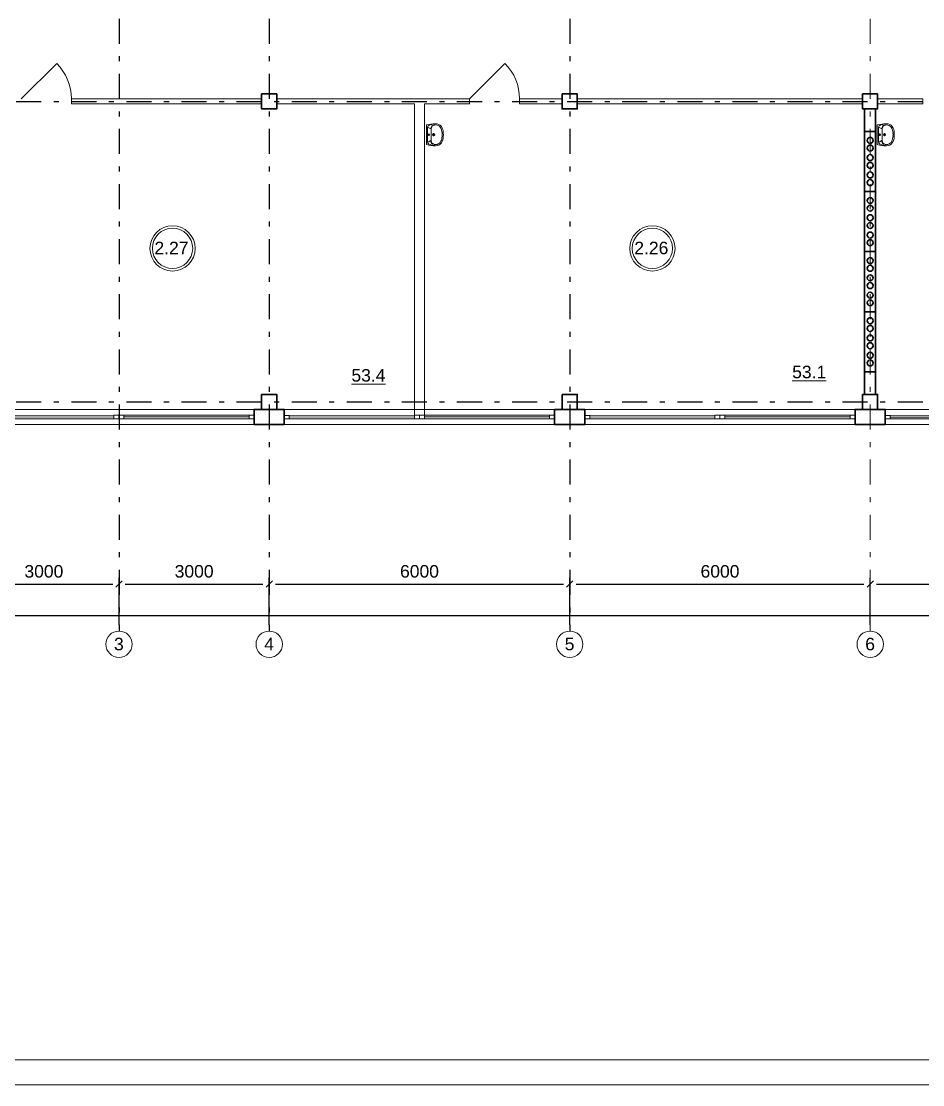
# Model space of a CAD drawing. Header units: metres. Extents: x -306 to 273, y -329 to 512.
# Drawn here: x 102.03 to 120.03, y 375.15 to 396.38 of the extents above; entities that cross this region are included whole.
import ezdxf
from ezdxf.enums import TextEntityAlignment as Align

# ---------------------------------------------------------------- set-up
doc = ezdxf.new("R2010")
doc.units = ezdxf.units.M
doc.header["$MEASUREMENT"] = 0
doc.linetypes.add('( Dashdot )', pattern=[1.001, 0.5, -0.25, 0.001, -0.25])
doc.layers.get('DEFPOINTS').update_dxf_attribs({"lineweight": 0})
doc.layers.add('Level 50', color=7, linetype='Continuous', lineweight=0)
doc.styles.add('Standard_0', font='arial.ttf')
doc.styles.add('Style-Arial', font='arial.ttf')
doc.dimstyles.get("Standard").update_dxf_attribs({"dimtxt": 0.00018, "dimasz": 0.00018, "dimexe": 0.0002, "dimexo": 0.0625, "dimgap": 9e-05, "dimtad": 0, "dimtih": 1, "dimtoh": 1, "dimdec": 4, "dimlfac": 1000, "dimzin": 0, "dimdsep": 46, "dimtxsty": 'Standard_0', "dimcen": 9e-05, "dimadec": 0, "dimazin": 0, "dimtfac": 1, "dimtdec": 4, "dimtofl": 0, "dimtmove": 0, "dimatfit": 0, "dimfxl": 0.01, "dimfxlon": 1, "dimtolj": 1, "dimtzin": 0, "dimarcsym": 0})

# ---------------------------------------------------------------- blocks, each defined once
blk = doc.blocks.new('*U1656')
at = {"color": 7, "linetype": 'Continuous', "lineweight": 0}
blk.add_line((1.25, 0), (-1.25, 0), dxfattribs=at)
at = {"color": 7, "linetype": 'Continuous', "lineweight": 13, "flags": 128}
for points in [[(-1.35, 0.035), (-1.25, 0.035), (-1.25, -0.035), (-1.35, -0.035), (-1.35, 0.035)], [(1.25, 0.035), (1.35, 0.035), (1.35, -0.035), (1.25, -0.035), (1.25, 0.035)]]:
    blk.add_lwpolyline(points, close=True, dxfattribs=at)
at = {"color": 7, "linetype": 'Continuous', "lineweight": 0, "flags": 128}
blk.add_lwpolyline([(-1.25, 0.035), (1.25, 0.035), (1.25, -0.035), (-1.25, -0.035), (-1.25, 0.035)], close=True, dxfattribs=at)
blk = doc.blocks.new('*U1657')
at = {"color": 7, "linetype": 'Continuous', "lineweight": 0}
blk.add_line((1.25, 0.001), (-1.25, -0.001), dxfattribs=at)
at = {"color": 7, "linetype": 'Continuous', "lineweight": 13, "flags": 128}
for points in [[(-1.35, 0.034), (-1.25, 0.034), (-1.25, -0.036), (-1.35, -0.036), (-1.35, 0.034)], [(1.25, 0.036), (1.35, 0.036), (1.35, -0.034), (1.25, -0.034), (1.25, 0.036)]]:
    blk.add_lwpolyline(points, close=True, dxfattribs=at)
at = {"color": 7, "linetype": 'Continuous', "lineweight": 0, "flags": 128}
blk.add_lwpolyline([(-1.25, 0.034), (1.25, 0.036), (1.25, -0.034), (-1.25, -0.036), (-1.25, 0.034)], close=True, dxfattribs=at)
blk = doc.blocks.new('*U1655')
at = {"color": 7, "linetype": 'Continuous', "lineweight": 30, "flags": 128}
blk.add_lwpolyline([(-0.11, -0.6), (-0.11, 0.6), (0.11, 0.6), (0.11, -0.6), (-0.11, -0.6)], close=True, dxfattribs=at)
at = {"color": 7, "linetype": 'Continuous', "lineweight": 30}
for centre in [(0, 0.421), (0, 0.268), (0, 0.077), (0, -0.077), (0, -0.268), (0, -0.421)]:
    blk.add_circle(centre, 0.06, dxfattribs=at)
blk = doc.blocks.new('*U1662')
at = {"color": 7, "linetype": 'Continuous', "lineweight": 0, "flags": 128}
blk.add_lwpolyline([(42.05, 29.7), (42.05, -29.7), (-42.05, -29.7), (-42.05, 29.7), (42.05, 29.7)], close=True, dxfattribs=at)
at = {"layer": 'Level 50', "color": 7, "linetype": 'Continuous', "lineweight": 13}
blk.add_line((41.55, -29.2), (-41.25, -29.2), dxfattribs=at)
blk = doc.blocks.new('_Oblique-1')
at = {"color": 0, "linetype": 'ByBlock', "lineweight": -2}
blk.add_line((0.5, 0.5), (-0.5, -0.5), dxfattribs=at)
blk = doc.blocks.new('*D2270')
at = {"color": 0, "linetype": 'Continuous', "lineweight": -2, "transparency": 16777216}
for p, q in [((94.98, 384.331), (94.98, 384.642)), ((95.105, 384.517), (160.855, 384.517)), ((160.98, 384.331), (160.98, 384.642))]:
    blk.add_line(p, q, dxfattribs=at)
at = {"layer": 'DEFPOINTS', "color": 0, "linetype": 'Continuous', "lineweight": 0, "transparency": 16777216}
for p in [(160.98, 384.517), (94.98, 384.206), (160.98, 384.206)]:
    blk.add_point(p, dxfattribs=at)
at = {"color": 0, "linetype": 'Continuous', "lineweight": -2, "transparency": 16777216, "xscale": 0.125, "yscale": 0.125, "zscale": 0.125, "rotation": 180}
blk.add_blockref('_Oblique-1', (94.98, 384.517), dxfattribs=at)
at = {"color": 0, "linetype": 'Continuous', "lineweight": -2, "transparency": 16777216, "xscale": 0.125, "yscale": 0.125, "zscale": 0.125}
blk.add_blockref('_Oblique-1', (160.98, 384.517), dxfattribs=at)
at = {"color": 0, "linetype": 'Continuous', "lineweight": 0, "transparency": 16777216, "insert": (127.98, 384.769), "char_height": 0.25, "attachment_point": 5, "style": 'Style-Arial'}
blk.add_mtext('\\A1;66000', dxfattribs=at)
blk = doc.blocks.new('*U1732')
at = {"color": 7, "linetype": 'Continuous', "lineweight": 13}
for radius in [0.452, 0.402]:
    blk.add_circle((0, 0), radius, dxfattribs=at)
at = {"color": 7, "linetype": 'Continuous', "lineweight": 13, "style": 'Style-Arial'}
blk.add_text('2.26', height=0.25, dxfattribs=at).set_placement((-0.361, 0.133), align=Align.TOP_LEFT)
blk = doc.blocks.new('*U1733')
at = {"color": 7, "linetype": 'Continuous', "lineweight": 13}
for radius in [0.452, 0.402]:
    blk.add_circle((0, 0), radius, dxfattribs=at)
at = {"color": 7, "linetype": 'Continuous', "lineweight": 13, "style": 'Style-Arial'}
blk.add_text('2.27', height=0.25, dxfattribs=at).set_placement((-0.361, 0.133), align=Align.TOP_LEFT)
blk = doc.blocks.new('ум9')
at = {"color": 252, "lineweight": 13}
for p, q in [((0.317, 0), (-0.317, 0)), ((-0.237, -0.059), (-0.19, -0.143)), ((0.228, -0.039), (-0.228, -0.039)), ((0.185, -0.156), (-0.171, -0.156)), ((0.046, -0.234), (-0.046, -0.234)), ((0.035, -0.08), (-0.035, -0.08)), ((0, -0.115), (0, -0.045)), ((0, -0.189), (0, -0.28)), ((0.237, -0.059), (0.19, -0.143))]:
    blk.add_line(p, q, dxfattribs=at)
for centre, radius in [((0, -0.234), 0.0351), ((0, -0.08), 0.0221), ((0, -0.234), 0.0221)]:
    blk.add_circle(centre, radius, dxfattribs=at)
for centre, radius, start, end in [((1.163, -0.334), 1.518, 167.3206, 178.6525), ((-0.135, -0.304), 0.22, 178.312, 234.1043), ((-0.355, -0.298), 0.00065, 358.312, 358.6525), ((0.089, -0.267), 0.429, 154.5977, 180.3349), ((-0.317, -0.001), 0.00065, 90, 167.3206), ((-0.135, -0.303), 0.18, 141.0504, 245.2718), ((-0.228, -0.117), 0.078, 90, 154.5977), ((-0.135, -0.303), 0.193, 141.0504, 147.7493), ((-0.181, -0.302), 0.159, 98.7111, 129.9424), ((-0.181, -0.302), 0.146, 86.1548, 129.9424), ((0.181, -0.302), 0.146, 50.0576, 93.8452), ((0.181, -0.302), 0.159, 50.0576, 81.2889), ((0.135, -0.303), 0.18, 294.7282, 38.9496), ((0.228, -0.117), 0.078, 25.4023, 90), ((0.135, -0.304), 0.22, 305.8957, 1.688), ((0.135, -0.303), 0.193, 32.2507, 38.9496), ((-0.089, -0.267), 0.429, 359.6651, 25.4023), ((0.317, -0.001), 0.00065, 12.6794, 90), ((-1.163, -0.334), 1.518, 1.3475, 12.6794), ((0.355, -0.298), 0.00065, 181.3475, 181.688), ((-0.035, -0.093), 0.452, 239.6448, 267.5368), ((-0.035, -0.093), 0.413, 244.8898, 267.5368), ((0, 0.104), 0.65, 265.1692, 274.8308), ((0, 0.104), 0.611, 265.1692, 274.8308), ((0.035, -0.093), 0.413, 272.4632, 300.3552), ((0.035, -0.093), 0.452, 272.4632, 300.3552)]:
    blk.add_arc(centre, radius, start, end, dxfattribs=at)
blk = doc.blocks.new('*U1888')
at = {"color": 7, "lineweight": 13}
blk.add_line((-0.5, 0.354), (0.207, -0.354), dxfattribs=at)
at = {"color": 7, "lineweight": 0}
blk.add_arc((-0.5, 0.354), 1, 315, 360, dxfattribs=at)
blk = doc.blocks.new('*D2505')
at = {"color": 0, "linetype": 'Continuous', "lineweight": -2, "transparency": 16777216}
for p, q in [((100.98, 384.331), (100.98, 385.269)), ((101.105, 385.144), (103.855, 385.144)), ((103.98, 384.331), (103.98, 385.269))]:
    blk.add_line(p, q, dxfattribs=at)
at = {"layer": 'DEFPOINTS', "color": 0, "linetype": 'Continuous', "lineweight": 0, "transparency": 16777216}
for p in [(103.98, 385.144), (100.98, 384.206), (103.98, 384.206)]:
    blk.add_point(p, dxfattribs=at)
at = {"color": 0, "linetype": 'Continuous', "lineweight": -2, "transparency": 16777216, "xscale": 0.125, "yscale": 0.125, "zscale": 0.125, "rotation": 180}
blk.add_blockref('_Oblique-1', (100.98, 385.144), dxfattribs=at)
at = {"color": 0, "linetype": 'Continuous', "lineweight": -2, "transparency": 16777216, "xscale": 0.125, "yscale": 0.125, "zscale": 0.125}
blk.add_blockref('_Oblique-1', (103.98, 385.144), dxfattribs=at)
at = {"color": 0, "linetype": 'Continuous', "lineweight": 0, "transparency": 16777216, "insert": (102.48, 385.397), "char_height": 0.25, "attachment_point": 5, "style": 'Style-Arial'}
blk.add_mtext('\\A1;3000', dxfattribs=at)
blk = doc.blocks.new('*D2506')
at = {"color": 0, "linetype": 'Continuous', "lineweight": -2, "transparency": 16777216}
for p, q in [((103.98, 384.331), (103.98, 385.269)), ((104.105, 385.144), (106.855, 385.144)), ((106.98, 384.331), (106.98, 385.269))]:
    blk.add_line(p, q, dxfattribs=at)
at = {"layer": 'DEFPOINTS', "color": 0, "linetype": 'Continuous', "lineweight": 0, "transparency": 16777216}
for p in [(106.98, 385.144), (103.98, 384.206), (106.98, 384.206)]:
    blk.add_point(p, dxfattribs=at)
at = {"color": 0, "linetype": 'Continuous', "lineweight": -2, "transparency": 16777216, "xscale": 0.125, "yscale": 0.125, "zscale": 0.125, "rotation": 180}
blk.add_blockref('_Oblique-1', (103.98, 385.144), dxfattribs=at)
at = {"color": 0, "linetype": 'Continuous', "lineweight": -2, "transparency": 16777216, "xscale": 0.125, "yscale": 0.125, "zscale": 0.125}
blk.add_blockref('_Oblique-1', (106.98, 385.144), dxfattribs=at)
at = {"color": 0, "linetype": 'Continuous', "lineweight": 0, "transparency": 16777216, "insert": (105.48, 385.397), "char_height": 0.25, "attachment_point": 5, "style": 'Style-Arial'}
blk.add_mtext('\\A1;3000', dxfattribs=at)
blk = doc.blocks.new('*D2507')
at = {"color": 0, "linetype": 'Continuous', "lineweight": -2, "transparency": 16777216}
for p, q in [((106.98, 384.331), (106.98, 385.269)), ((107.105, 385.144), (112.855, 385.144)), ((112.98, 384.331), (112.98, 385.269))]:
    blk.add_line(p, q, dxfattribs=at)
at = {"layer": 'DEFPOINTS', "color": 0, "linetype": 'Continuous', "lineweight": 0, "transparency": 16777216}
for p in [(112.98, 385.144), (106.98, 384.206), (112.98, 384.206)]:
    blk.add_point(p, dxfattribs=at)
at = {"color": 0, "linetype": 'Continuous', "lineweight": -2, "transparency": 16777216, "xscale": 0.125, "yscale": 0.125, "zscale": 0.125, "rotation": 180}
blk.add_blockref('_Oblique-1', (106.98, 385.144), dxfattribs=at)
at = {"color": 0, "linetype": 'Continuous', "lineweight": -2, "transparency": 16777216, "xscale": 0.125, "yscale": 0.125, "zscale": 0.125}
blk.add_blockref('_Oblique-1', (112.98, 385.144), dxfattribs=at)
at = {"color": 0, "linetype": 'Continuous', "lineweight": 0, "transparency": 16777216, "insert": (109.98, 385.397), "char_height": 0.25, "attachment_point": 5, "style": 'Style-Arial'}
blk.add_mtext('\\A1;6000', dxfattribs=at)
blk = doc.blocks.new('*D2480')
at = {"color": 0, "linetype": 'Continuous', "lineweight": -2, "transparency": 16777216}
for p, q in [((112.98, 384.331), (112.98, 385.269)), ((113.105, 385.144), (118.855, 385.144)), ((118.98, 384.331), (118.98, 385.269))]:
    blk.add_line(p, q, dxfattribs=at)
at = {"layer": 'DEFPOINTS', "color": 0, "linetype": 'Continuous', "lineweight": 0, "transparency": 16777216}
for p in [(118.98, 385.144), (112.98, 384.206), (118.98, 384.206)]:
    blk.add_point(p, dxfattribs=at)
at = {"color": 0, "linetype": 'Continuous', "lineweight": -2, "transparency": 16777216, "xscale": 0.125, "yscale": 0.125, "zscale": 0.125, "rotation": 180}
blk.add_blockref('_Oblique-1', (112.98, 385.144), dxfattribs=at)
at = {"color": 0, "linetype": 'Continuous', "lineweight": -2, "transparency": 16777216, "xscale": 0.125, "yscale": 0.125, "zscale": 0.125}
blk.add_blockref('_Oblique-1', (118.98, 385.144), dxfattribs=at)
at = {"color": 0, "linetype": 'Continuous', "lineweight": 0, "transparency": 16777216, "insert": (115.98, 385.397), "char_height": 0.25, "attachment_point": 5, "style": 'Style-Arial'}
blk.add_mtext('\\A1;6000', dxfattribs=at)
blk = doc.blocks.new('*D2481')
at = {"color": 0, "linetype": 'Continuous', "lineweight": -2, "transparency": 16777216}
for p, q in [((118.98, 384.331), (118.98, 385.269)), ((119.105, 385.144), (124.855, 385.144)), ((124.98, 384.331), (124.98, 385.269))]:
    blk.add_line(p, q, dxfattribs=at)
at = {"layer": 'DEFPOINTS', "color": 0, "linetype": 'Continuous', "lineweight": 0, "transparency": 16777216}
for p in [(124.98, 385.144), (118.98, 384.206), (124.98, 384.206)]:
    blk.add_point(p, dxfattribs=at)
at = {"color": 0, "linetype": 'Continuous', "lineweight": -2, "transparency": 16777216, "xscale": 0.125, "yscale": 0.125, "zscale": 0.125, "rotation": 180}
blk.add_blockref('_Oblique-1', (118.98, 385.144), dxfattribs=at)
at = {"color": 0, "linetype": 'Continuous', "lineweight": -2, "transparency": 16777216, "xscale": 0.125, "yscale": 0.125, "zscale": 0.125}
blk.add_blockref('_Oblique-1', (124.98, 385.144), dxfattribs=at)
at = {"color": 0, "linetype": 'Continuous', "lineweight": 0, "transparency": 16777216, "insert": (121.98, 385.397), "char_height": 0.25, "attachment_point": 5, "style": 'Style-Arial'}
blk.add_mtext('\\A1;6000', dxfattribs=at)

msp = doc.modelspace()

# ---------------------------------------------------------------- linework, layer by layer
at = {"color": 1, "linetype": '( Dashdot )'}
for p, q in [((103.97987428, 432.72924535), (103.97987428, 384.20583039)), ((106.97987428, 432.72924535), (106.97987428, 384.20583039)), ((112.97987428, 432.72924535), (112.97987428, 384.20583039)), ((92.02828637, 394.77924535), (163.92828637, 394.77924535)), ((92.02828637, 388.77924535), (163.92828637, 388.77924535))]:
    msp.add_line(p, q, dxfattribs=at)
at = {"color": 1, "linetype": '( Dashdot )', "lineweight": 0}
msp.add_line((118.97987428, 432.72924535), (118.97987428, 384.20583039), dxfattribs=at)
at = {"color": 7, "linetype": 'Continuous', "lineweight": 13}
for p, q in [((103.02828637, 394.82924535), (103.02828637, 394.72924535)), ((110.97828637, 394.82924535), (110.97828637, 394.72924535)), ((111.97828637, 394.82924535), (111.97828637, 394.72924535)), ((120.02828637, 394.82924535), (120.02828637, 394.72924535))]:
    msp.add_line(p, q, dxfattribs=at)
at = {"color": 7, "linetype": 'Continuous', "lineweight": 30, "flags": 128}
for points in [[(106.82828637, 394.92924535), (106.82828637, 394.62924535), (107.12828637, 394.62924535), (107.12828637, 394.92924535), (106.82828637, 394.92924535)], [(112.82828637, 394.92924535), (112.82828637, 394.62924535), (113.12828637, 394.62924535), (113.12828637, 394.92924535), (112.82828637, 394.92924535)], [(118.82828637, 394.92924535), (118.82828637, 394.62924535), (119.12828637, 394.62924535), (119.12828637, 394.92924535), (118.82828637, 394.92924535)], [(118.86828637, 394.17924535), (119.08828637, 394.17924535), (119.08828637, 394.62924535), (118.86828637, 394.62924535), (118.86828637, 394.17924535)], [(118.86828637, 389.37924535), (119.08828637, 389.37924535), (119.08828637, 388.92924535), (118.86828637, 388.92924535), (118.86828637, 389.37924535)], [(106.82828637, 388.92924535), (106.82828637, 388.62924535), (107.12828637, 388.62924535), (107.12828637, 388.92924535), (106.82828637, 388.92924535)], [(112.82828637, 388.92924535), (112.82828637, 388.62924535), (113.12828637, 388.62924535), (113.12828637, 388.92924535), (112.82828637, 388.92924535)], [(118.82828637, 388.92924535), (118.82828637, 388.62924535), (119.12828637, 388.62924535), (119.12828637, 388.92924535), (118.82828637, 388.92924535)], [(107.27828637, 388.32924535), (106.67828637, 388.32924535), (106.67828637, 388.62924535), (107.27828637, 388.62924535), (107.27828637, 388.32924535)], [(113.27828637, 388.32924535), (112.67828637, 388.32924535), (112.67828637, 388.62924535), (113.27828637, 388.62924535), (113.27828637, 388.32924535)], [(119.27828637, 388.32924535), (118.67828637, 388.32924535), (118.67828637, 388.62924535), (119.27828637, 388.62924535), (119.27828637, 388.32924535)]]:
    msp.add_lwpolyline(points, close=True, dxfattribs=at)
at = {"color": 7, "linetype": 'Continuous', "lineweight": 13, "flags": 128}
for points in [[(103.02828637, 394.82924535), (106.82828637, 394.82924535), (106.82828637, 394.72924535), (103.02828637, 394.72924535)], [(107.12828637, 394.82924535), (110.97828637, 394.82924535)], [(109.87828637, 394.72924535), (107.12828637, 394.72924535)], [(110.07828637, 394.72924535), (110.07828637, 388.51424535), (109.87828637, 388.51424535), (109.87828637, 394.72924535)], [(110.97828637, 394.72924535), (110.07828637, 394.72924535)], [(111.97828637, 394.82924535), (112.82828637, 394.82924535), (112.82828637, 394.72924535), (111.97828637, 394.72924535)], [(120.02828637, 394.72924535), (119.12828637, 394.72924535), (119.12828637, 394.82924535), (120.02828637, 394.82924535)]]:
    msp.add_lwpolyline(points, dxfattribs=at)
msp.add_lwpolyline([(113.12828637, 394.82924535), (118.82828637, 394.82924535), (118.82828637, 394.72924535), (113.12828637, 394.72924535), (113.12828637, 394.82924535)], close=True, dxfattribs=at)
at = {"color": 7, "linetype": 'Continuous', "lineweight": 0, "flags": 128}
for points in [[(101.27828637, 388.62924535), (106.67828637, 388.62924535), (106.67828637, 388.32924535), (101.27828637, 388.32924535), (101.27828637, 388.62924535)], [(107.27828637, 388.62924535), (112.67828637, 388.62924535), (112.67828637, 388.32924535), (107.27828637, 388.32924535), (107.27828637, 388.62924535)], [(113.27828637, 388.62924535), (118.67828637, 388.62924535), (118.67828637, 388.32924535), (113.27828637, 388.32924535), (113.27828637, 388.62924535)], [(119.27828637, 388.62924535), (124.67828637, 388.62924535), (124.67828637, 388.32924535), (119.27828637, 388.32924535), (119.27828637, 388.62924535)]]:
    msp.add_lwpolyline(points, close=True, dxfattribs=at)
at = {"color": 7, "linetype": 'Continuous', "lineweight": 13}
for centre in [(103.97987428, 383.94247495), (106.97987428, 383.94247495), (112.97987428, 383.94247495), (118.97987428, 383.94247495)]:
    msp.add_circle(centre, 0.26335544, dxfattribs=at)

# ---------------------------------------------------------------- block references
at = {"color": 7, "lineweight": 13, "extrusion": (0, 0, -1), "rotation": 180}
for p in [(-102.52823976, 395.18277275), (-111.47823976, 395.18277275)]:
    msp.add_blockref('*U1888', p, dxfattribs=at)
at = {"color": 252, "lineweight": 13, "xscale": 0.6221590909090893, "yscale": 0.6221590909090893, "zscale": 0.6221590909090893, "rotation": 90}
for p in [(110.11685099, 394.1132036), (119.12028932, 394.1132036)]:
    msp.add_blockref('ум9', p, dxfattribs=at)
at = {"color": 7, "linetype": 'Continuous', "lineweight": 30}
for p in [(118.97823976, 393.57928631), (118.97823976, 392.37928631), (118.97823976, 391.17928631), (118.97823976, 389.97928631)]:
    msp.add_blockref('*U1655', p, dxfattribs=at)
at = {"color": 7, "linetype": 'Continuous', "lineweight": 13}
for name, p in [('*U1733', (105.048827, 391.84517031)), ('*U1732', (114.6301851, 391.84517031)), ('*U1657', (102.62823976, 388.47818631)), ('*U1656', (105.32823976, 388.47928631)), ('*U1657', (108.62823976, 388.47818631)), ('*U1656', (111.32823976, 388.47928631)), ('*U1657', (114.62823976, 388.47818631)), ('*U1656', (117.32823976, 388.47928631)), ('*U1657', (120.62823976, 388.47818631))]:
    msp.add_blockref(name, p, dxfattribs=at)
at = {"layer": 'Level 50', "color": 7, "linetype": 'Continuous', "lineweight": 13}
msp.add_blockref('*U1662', (127.82986233, 404.85030608), dxfattribs=at)

# ---------------------------------------------------------------- texts
at = {"color": 7, "linetype": 'Continuous', "lineweight": 13, "style": 'Style-Arial'}
for s, p in [('%%u53.4%%U', (108.62083567, 389.4357799)), ('%%u53.1%%U', (117.42160538, 389.502954))]:
    msp.add_text(s, height=0.25, dxfattribs=at).set_placement(p, align=Align.TOP_LEFT)
at = {"color": 7, "linetype": 'Continuous', "lineweight": 30, "style": 'Style-Arial'}
for s, p in [('3', (103.88018146, 384.07173758)), ('4', (106.88018146, 384.07173758)), ('5', (112.88018146, 384.07173758)), ('6', (118.88018146, 384.07173758))]:
    msp.add_text(s, height=0.25, dxfattribs=at).set_placement(p, align=Align.TOP_LEFT)

# ---------------------------------------------------------------- dimensions: what is measured, and where the dimension line sits
at = {"color": 5, "linetype": 'Continuous', "lineweight": 0}
for base, p1, p2, picture, middle in [((103.97987428, 385.1438821), (100.97987428, 384.20583039), (103.97987428, 384.20583039), '*D2505', (102.47987428, 385.39661061)), ((106.97987428, 385.1438821), (103.97987428, 384.20583039), (106.97987428, 384.20583039), '*D2506', (105.47987428, 385.39661061)), ((112.97987428, 385.1438821), (106.97987428, 384.20583039), (112.97987428, 384.20583039), '*D2507', (109.97987428, 385.39652534)), ((118.97987428, 385.1438821), (112.97987428, 384.20583039), (118.97987428, 384.20583039), '*D2480', (115.97987428, 385.39652534)), ((124.97987428, 385.1438821), (118.97987428, 384.20583039), (124.97987428, 384.20583039), '*D2481', (121.97987428, 385.39652534)), ((160.9798742792, 384.516757866), (94.9798742792, 384.2058303929), (160.9798742792, 384.2058303929), '*D2270', (127.9798742792, 384.769401113))]:
    dim = msp.add_linear_dim(base=base, p1=p1, p2=p2, dimstyle='Standard', override={"dimtxt": 0.25, "dimasz": 0.125, "dimexe": 0.125, "dimexo": 0.125, "dimgap": 0.125, "dimtad": 1, "dimtih": 0, "dimtoh": 0, "dimzin": 11, "dimtxsty": 'Style-Arial', "dimblk": '_Oblique-1', "dimfxlon": 0, "dimfrac": 2, "dimtzin": 11}, dxfattribs=at)
    dim.commit()
    dim.dimension.update_dxf_attribs({"geometry": picture, "text_midpoint": middle})

doc.saveas('drawing.dxf')
